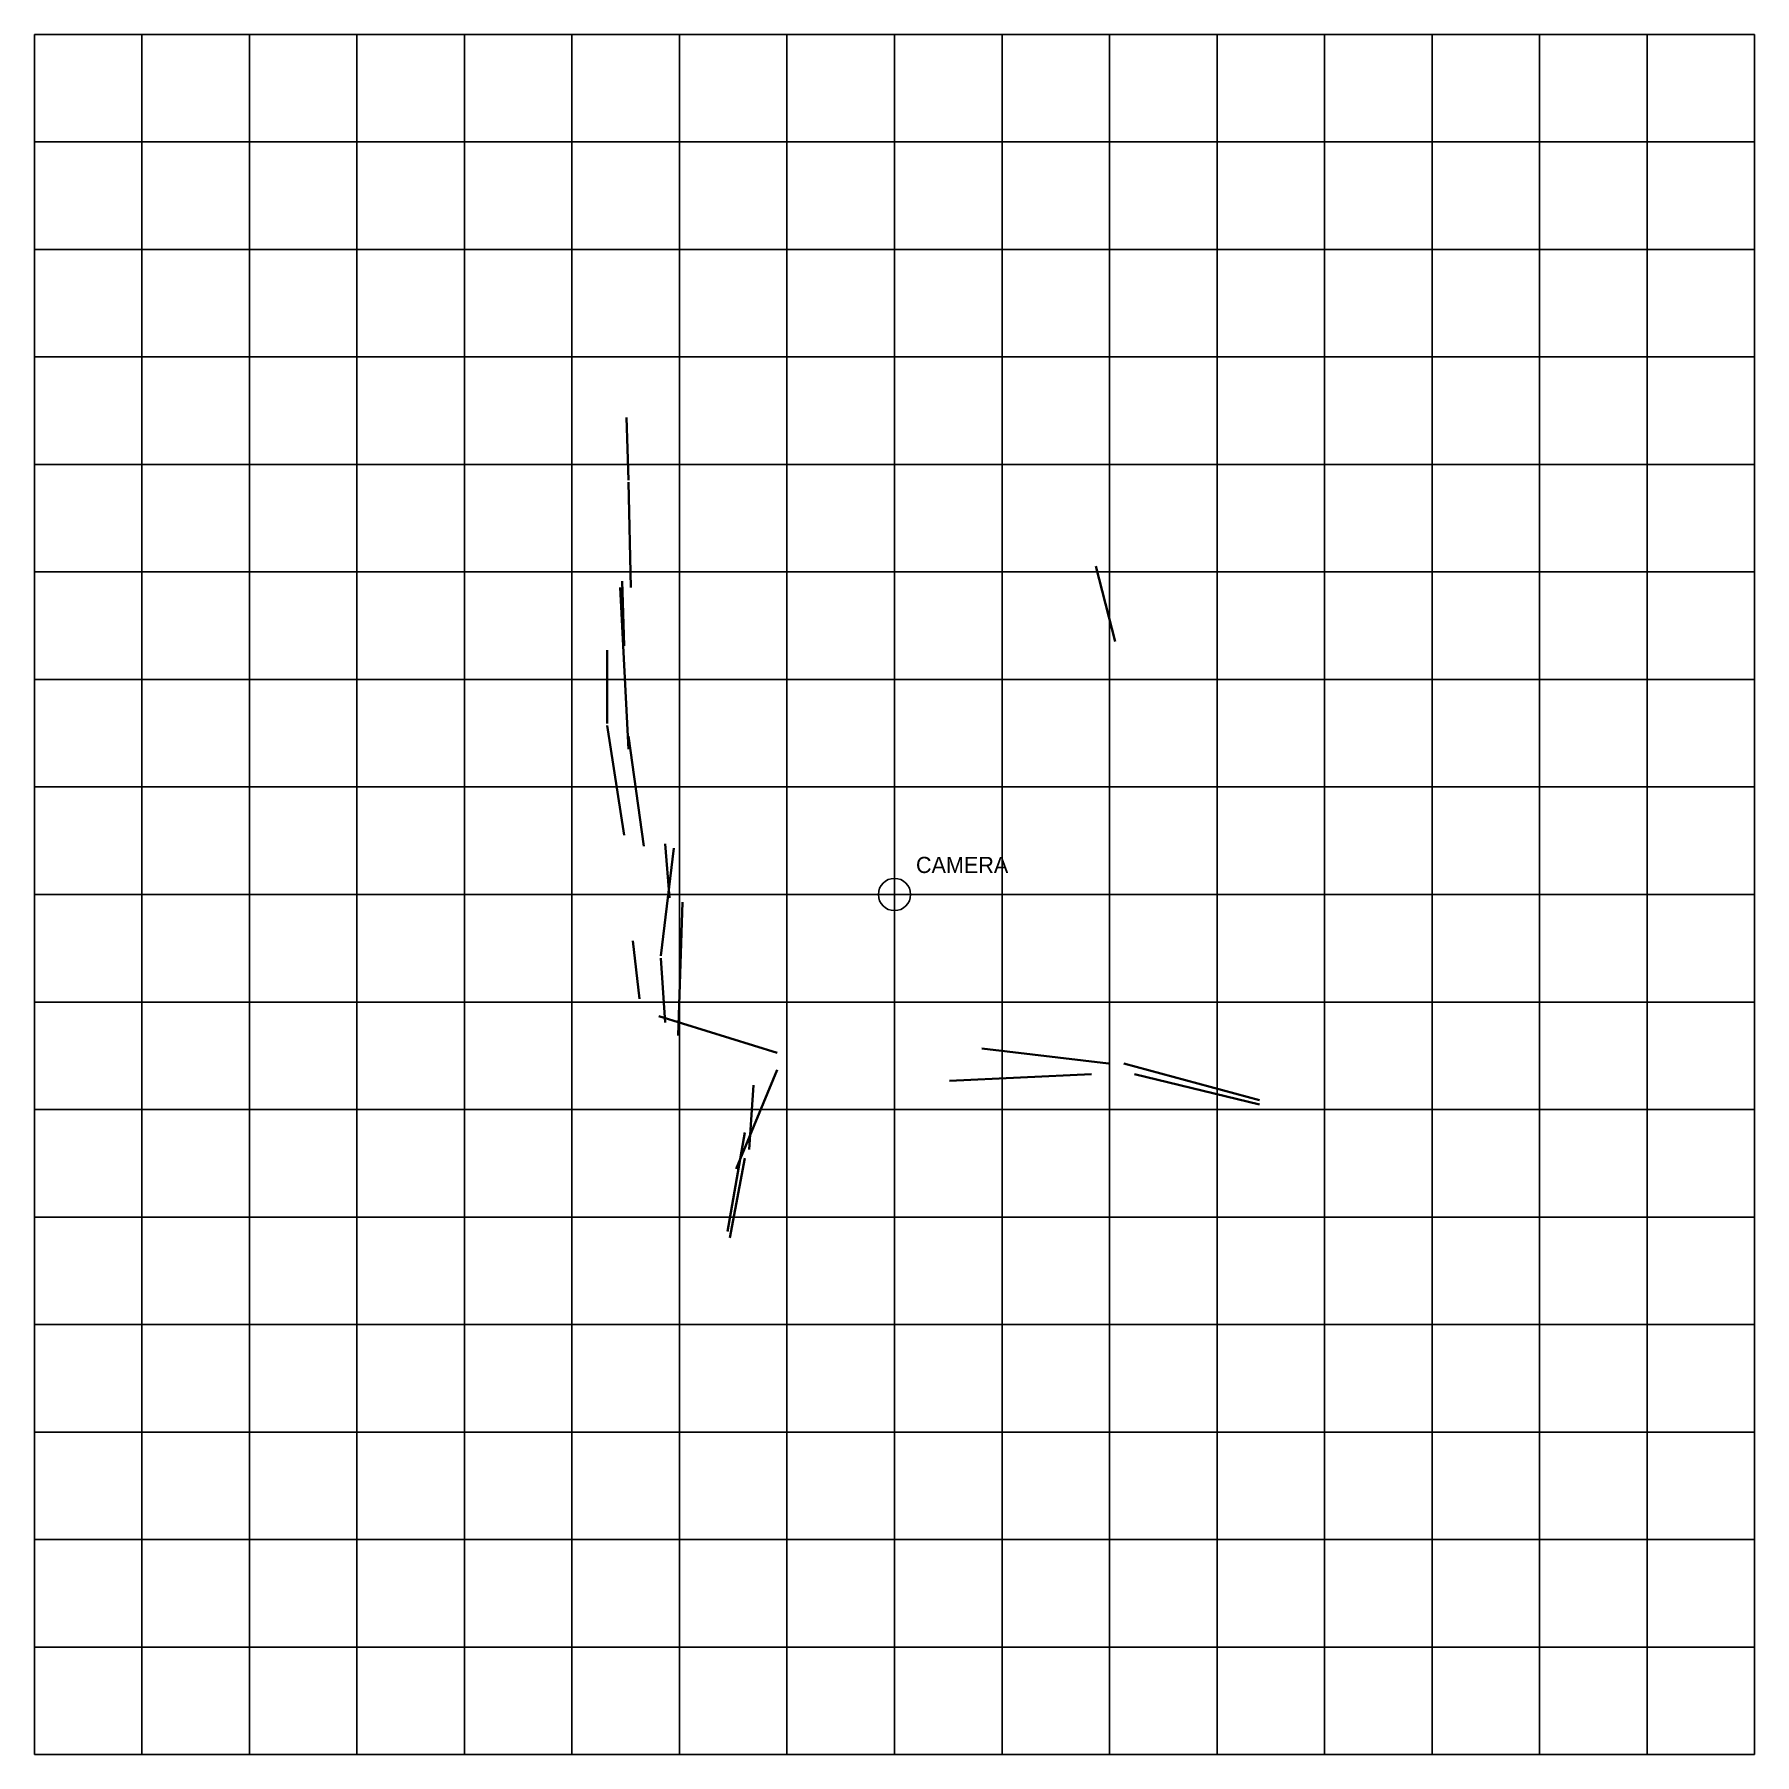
# Model space of a CAD drawing. Header units: metres. Extents: x -8 to 8, y -8 to 8.
import ezdxf

# ---------------------------------------------------------------- set-up
doc = ezdxf.new("R2010")
doc.units = ezdxf.units.M
for name, color, linetype in [('CAMERA', 1, 'Continuous'), ('GRID', 8, 'Continuous'), ('WALLS', 7, 'Continuous')]:
    doc.layers.add(name, color=color, linetype=linetype)

msp = doc.modelspace()

# ---------------------------------------------------------------- linework, layer by layer
at = {"layer": 'CAMERA'}
for p, q in [((0, -0.25), (0, 0.25)), ((-0.25, 0), (0.25, 0))]:
    msp.add_line(p, q, dxfattribs=at)
msp.add_circle((0, 0), 0.15, dxfattribs=at)
at = {"layer": 'GRID'}
for p, q in [((-8, -8), (-8, 8)), ((-8, 8), (8, 8)), ((-7, -8), (-7, 8)), ((-6, -8), (-6, 8)), ((-5, -8), (-5, 8)), ((-4, -8), (-4, 8)), ((-3, -8), (-3, 8)), ((-2, -8), (-2, 8)), ((-1, -8), (-1, 8)), ((0, -8), (0, 8)), ((1, -8), (1, 8)), ((2, -8), (2, 8)), ((3, -8), (3, 8)), ((4, -8), (4, 8)), ((5, -8), (5, 8)), ((6, -8), (6, 8)), ((7, -8), (7, 8)), ((8, -8), (8, 8)), ((-8, 7), (8, 7)), ((-8, 6), (8, 6)), ((-8, 5), (8, 5)), ((-8, 4), (8, 4)), ((-8, 3), (8, 3)), ((-8, 2), (8, 2)), ((-8, 1), (8, 1)), ((-8, 0), (8, 0)), ((-8, -1), (8, -1)), ((-8, -2), (8, -2)), ((-8, -3), (8, -3)), ((-8, -4), (8, -4)), ((-8, -5), (8, -5)), ((-8, -6), (8, -6)), ((-8, -7), (8, -7)), ((-8, -8), (8, -8))]:
    msp.add_line(p, q, dxfattribs=at)
at = {"layer": 'WALLS', "lineweight": 35}
for p, q in [((-2.493, 4.436), (-2.473, 3.855)), ((-2.473, 3.835), (-2.453, 2.854)), ((1.872, 3.054), (2.053, 2.353)), ((-2.533, 2.914), (-2.513, 2.313)), ((-2.553, 2.854), (-2.473, 1.352)), ((-2.673, 1.592), (-2.673, 2.273)), ((-2.673, 1.572), (-2.513, 0.551)), ((-2.473, 1.472), (-2.333, 0.451)), ((-2.173, -0.571), (-2.053, 0.431)), ((-2.133, 0.471), (-2.093, -0.03)), ((-2.013, -1.312), (-1.972, -0.07)), ((-2.433, -0.431), (-2.373, -0.971)), ((-2.173, -0.591), (-2.133, -1.191)), ((-2.193, -1.131), (-1.091, -1.472)), ((0.811, -1.432), (1.992, -1.572)), ((2.133, -1.572), (3.394, -1.912)), ((-1.472, -2.553), (-1.091, -1.632)), ((0.511, -1.732), (1.832, -1.672)), ((2.233, -1.672), (3.394, -1.952)), ((-1.352, -2.373), (-1.312, -1.772)), ((-1.552, -3.134), (-1.392, -2.213)), ((-1.532, -3.194), (-1.392, -2.453))]:
    msp.add_line(p, q, dxfattribs=at)

# ---------------------------------------------------------------- texts
at = {"layer": 'CAMERA'}
msp.add_text('CAMERA', height=0.15, dxfattribs=at).set_placement((0.2, 0.2))

doc.saveas('drawing.dxf')
